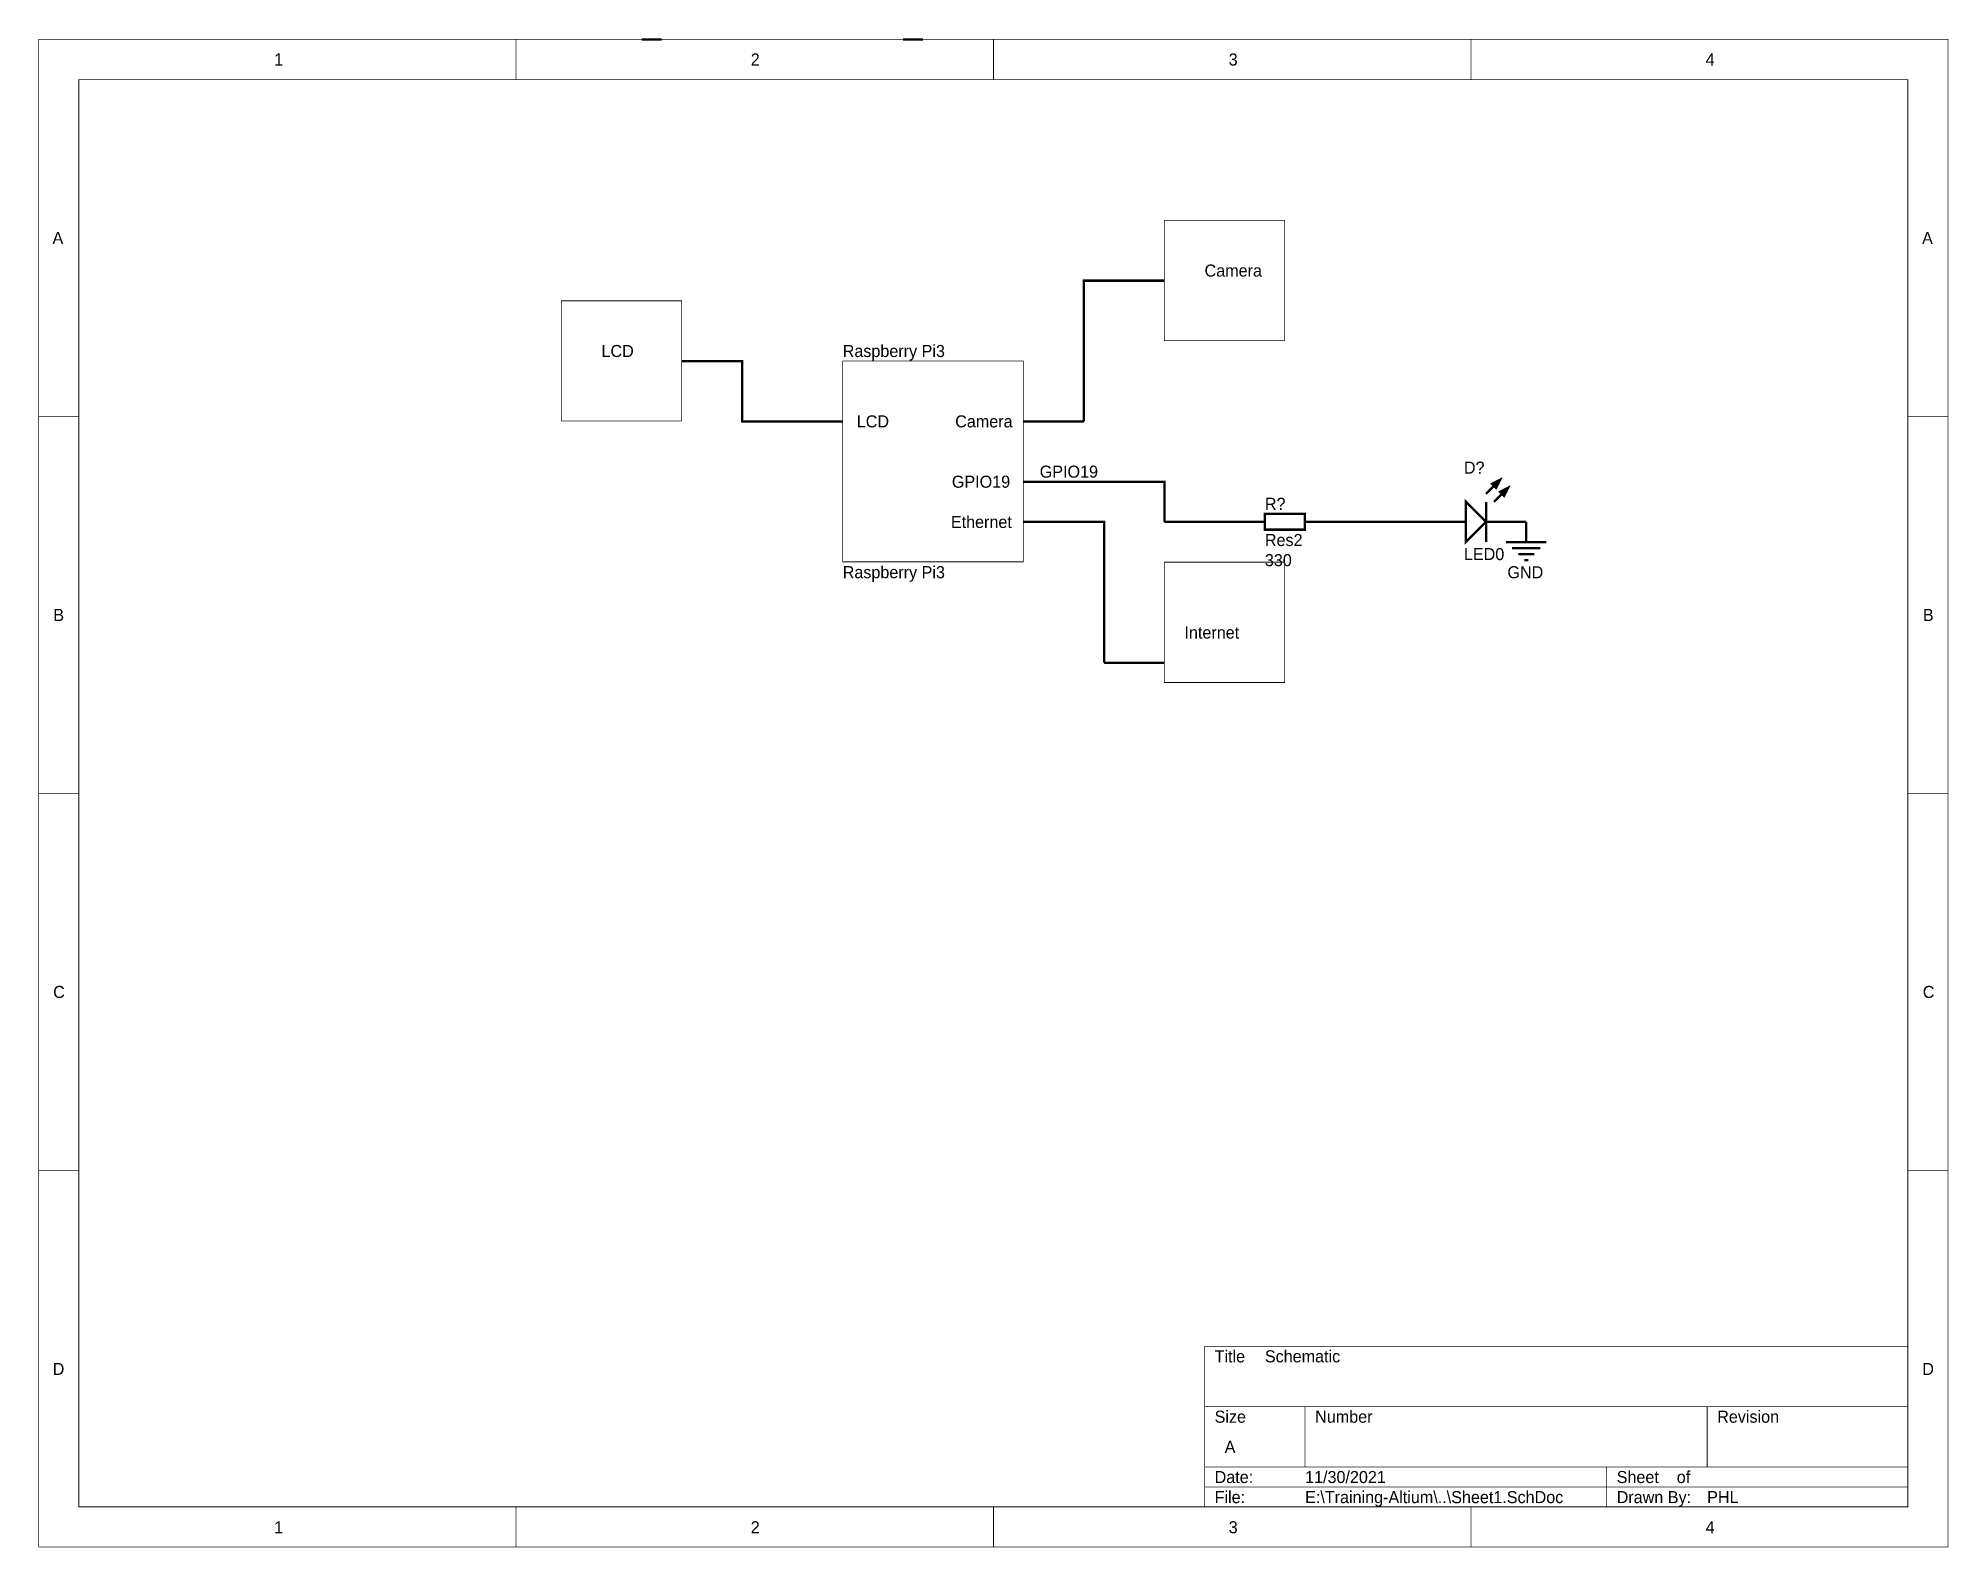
# Model space of a CAD drawing. Header units: millimetres. Extents: x 0 to 9.5, y 0 to 7.51.
import ezdxf

# ---------------------------------------------------------------- set-up
doc = ezdxf.new("R2010")
doc.units = ezdxf.units.MM
doc.header["$MEASUREMENT"] = 0
doc.layers.add('Sheet', color=255, linetype='Continuous')

msp = doc.modelspace()

# ---------------------------------------------------------------- linework, layer by layer
at = {"layer": 'Sheet'}
for points, const_width in [([(0, 7.5), (9.4983, 7.5), (9.4983, 0.0017), (0, 0.0017), (0, 7.5)], 0.0039), ([(2.375, 7.3), (2.375, 7.5)], 0.0039), ([(3, 7.5), (3.1, 7.5)], 0.0118), ([(4.3, 7.5), (4.4, 7.5)], 0.0118), ([(4.75, 7.3), (4.75, 7.5)], 0.0039), ([(7.125, 7.3), (7.125, 7.5)], 0.0039), ([(0.2, 7.3), (9.2983, 7.3), (9.2983, 0.2017), (0.2, 0.2017), (0.2, 7.3)], 0.0039), ([(5.6, 6.6), (6.1983, 6.6), (6.1983, 6.0017), (5.6, 6.0017), (5.6, 6.6)], 0.0039), ([(5.2, 5.6), (5.2, 6.3), (5.6, 6.3)], 0.0118), ([(2.6, 6.2), (3.1983, 6.2), (3.1983, 5.6016), (2.6, 5.6016), (2.6, 6.2)], 0.0039), ([(3.7, 5.6), (3.5, 5.6), (3.5, 5.9), (3.2, 5.9)], 0.0118), ([(4, 5.9), (4.8984, 5.9), (4.8984, 4.9016), (4, 4.9016), (4, 5.9)], 0.0039), ([(0.2, 5.625), (0, 5.625)], 0.0039), ([(9.3, 5.625), (9.5, 5.625)], 0.0039), ([(4, 5.6), (3.7, 5.6)], 0.0118), ([(4.9, 5.6), (5.2, 5.6)], 0.0118), ([(4.9, 5.3), (5.2, 5.3)], 0.0118), ([(5.2, 5.3), (5.6, 5.3), (5.6, 5.1)], 0.0118), ([(7.2, 5.24), (7.27, 5.31)], 0.0118), ([(7.24, 5.2), (7.31, 5.27)], 0.0118), ([(6.1, 5.14), (6.2984, 5.14), (6.2984, 5.0617), (6.1, 5.0617), (6.1, 5.14)], 0.0118), ([(7.2, 5.2), (7.2, 5)], 0.0118), ([(4.9, 5.1), (5.2, 5.1)], 0.0118), ([(5.2, 5.1), (5.3, 5.1), (5.3, 4.4)], 0.0118), ([(6, 5.1), (5.6, 5.1)], 0.0118), ([(6.1, 5.1), (6, 5.1)], 0.0118), ([(6.3, 5.1), (6.4, 5.1)], 0.0118), ([(6.9, 5.1), (6.4, 5.1)], 0.0118), ([(7.1, 5.1), (6.9, 5.1)], 0.0118), ([(7.2, 5.1), (7.4, 5.1)], 0.0118), ([(7.4, 5.1), (7.4, 5)], 0.0118), ([(7.3, 5), (7.5, 5)], 0.0118), ([(7.33, 4.97), (7.47, 4.97)], 0.0118), ([(7.36, 4.94), (7.44, 4.94)], 0.0118), ([(5.6, 4.9), (6.1983, 4.9), (6.1983, 4.3017), (5.6, 4.3017), (5.6, 4.9)], 0.0039), ([(7.39, 4.91), (7.41, 4.91)], 0.0118), ([(5.3, 4.4), (5.3, 4.5)], 0.0118), ([(5.3, 4.4), (5.6, 4.4)], 0.0118), ([(0.2, 3.75), (0, 3.75)], 0.0039), ([(9.3, 3.75), (9.5, 3.75)], 0.0039), ([(0.2, 1.875), (0, 1.875)], 0.0039), ([(9.3, 1.875), (9.5, 1.875)], 0.0039), ([(5.8, 1), (9.3, 1)], 0.0039), ([(5.8, 0.2), (5.8, 1)], 0.0039), ([(5.8, 0.7), (9.3, 0.7)], 0.0039), ([(6.3, 0.4), (6.3, 0.7)], 0.0039), ([(8.3, 0.4), (8.3, 0.7)], 0.0039), ([(5.8, 0.4), (9.3, 0.4)], 0.0039), ([(7.8, 0.2), (7.8, 0.4)], 0.0039), ([(5.8, 0.3), (9.3, 0.3)], 0.0039), ([(2.375, 0.2), (2.375, 0)], 0.0039), ([(4.75, 0.2), (4.75, 0)], 0.0039), ([(7.125, 0.2), (7.125, 0)], 0.0039)]:
    msp.add_lwpolyline(points, dxfattribs=dict(at, const_width=const_width))
at = {"layer": 'Sheet', "const_width": 0.0118}
for points in [[(7.25, 5.27), (7.23, 5.29), (7.27, 5.31), (7.25, 5.27)], [(7.27, 5.31), (7.23, 5.29), (7.25, 5.27), (7.27, 5.31)], [(7.29, 5.23), (7.27, 5.25), (7.31, 5.27), (7.29, 5.23)], [(7.31, 5.27), (7.27, 5.25), (7.29, 5.23), (7.31, 5.27)], [(7.2, 5.1), (7.1, 5), (7.1, 5.2), (7.2, 5.1)], [(7.1, 5), (7.2, 5.1), (7.1, 5.2), (7.1, 5)]]:
    msp.add_lwpolyline(points, close=True, dxfattribs=at)

# ---------------------------------------------------------------- texts
at = {"layer": 'Sheet'}
for s, p in [('1', (1.1716, 7.3701)), ('2', (3.5425, 7.3701)), ('3', (5.92, 7.3701)), ('4', (8.2925, 7.3701)), ('A', (0.0691, 6.4825)), ('A', (9.3691, 6.4825)), ('Camera', (5.8, 6.3202)), ('LCD', (2.8, 5.9202)), ('Raspberry Pi3', (4, 5.9202)), ('LCD', (4.07, 5.5702)), ('Camera', (4.5596, 5.5702)), ('GPIO19', (4.5429, 5.2702)), ('GPIO19', (4.98, 5.3202)), ('D?', (7.09, 5.3402)), ('Ethernet', (4.5379, 5.0702)), ('R?', (6.1, 5.1602)), ('Res2', (6.1, 4.9802)), ('LED0', (7.09, 4.9102)), ('Raspberry Pi3', (4, 4.8202)), ('330', (6.1, 4.8802)), ('GND', (7.3065, 4.82)), ('B', (0.0733, 4.6075)), ('B', (9.3733, 4.6075)), ('Internet', (5.7, 4.5202)), ('C', (0.0725, 2.7325)), ('C', (9.3725, 2.7325)), ('Title', (5.85, 0.92)), ('Schematic', (6.1, 0.9202)), ('D', (0.07, 0.8575)), ('D', (9.37, 0.8575)), ('Size', (5.85, 0.62)), ('Number', (6.35, 0.62)), ('Revision', (8.35, 0.62)), ('A', (5.9, 0.47)), ('11/30/2021', (6.3, 0.32)), ('Sheet    of', (7.85, 0.32)), ('Date:', (5.85, 0.32)), ('File:', (5.85, 0.22)), ('E:\\Training-Altium\\..\\Sheet1.SchDoc', (6.3, 0.22)), ('Drawn By:', (7.85, 0.22)), ('PHL', (8.3, 0.2202)), ('1', (1.1716, 0.0701)), ('2', (3.5425, 0.0701)), ('3', (5.92, 0.0701)), ('4', (8.2925, 0.0701))]:
    msp.add_text(s, height=0.06, dxfattribs=at).set_placement(p)

doc.saveas('drawing.dxf')
